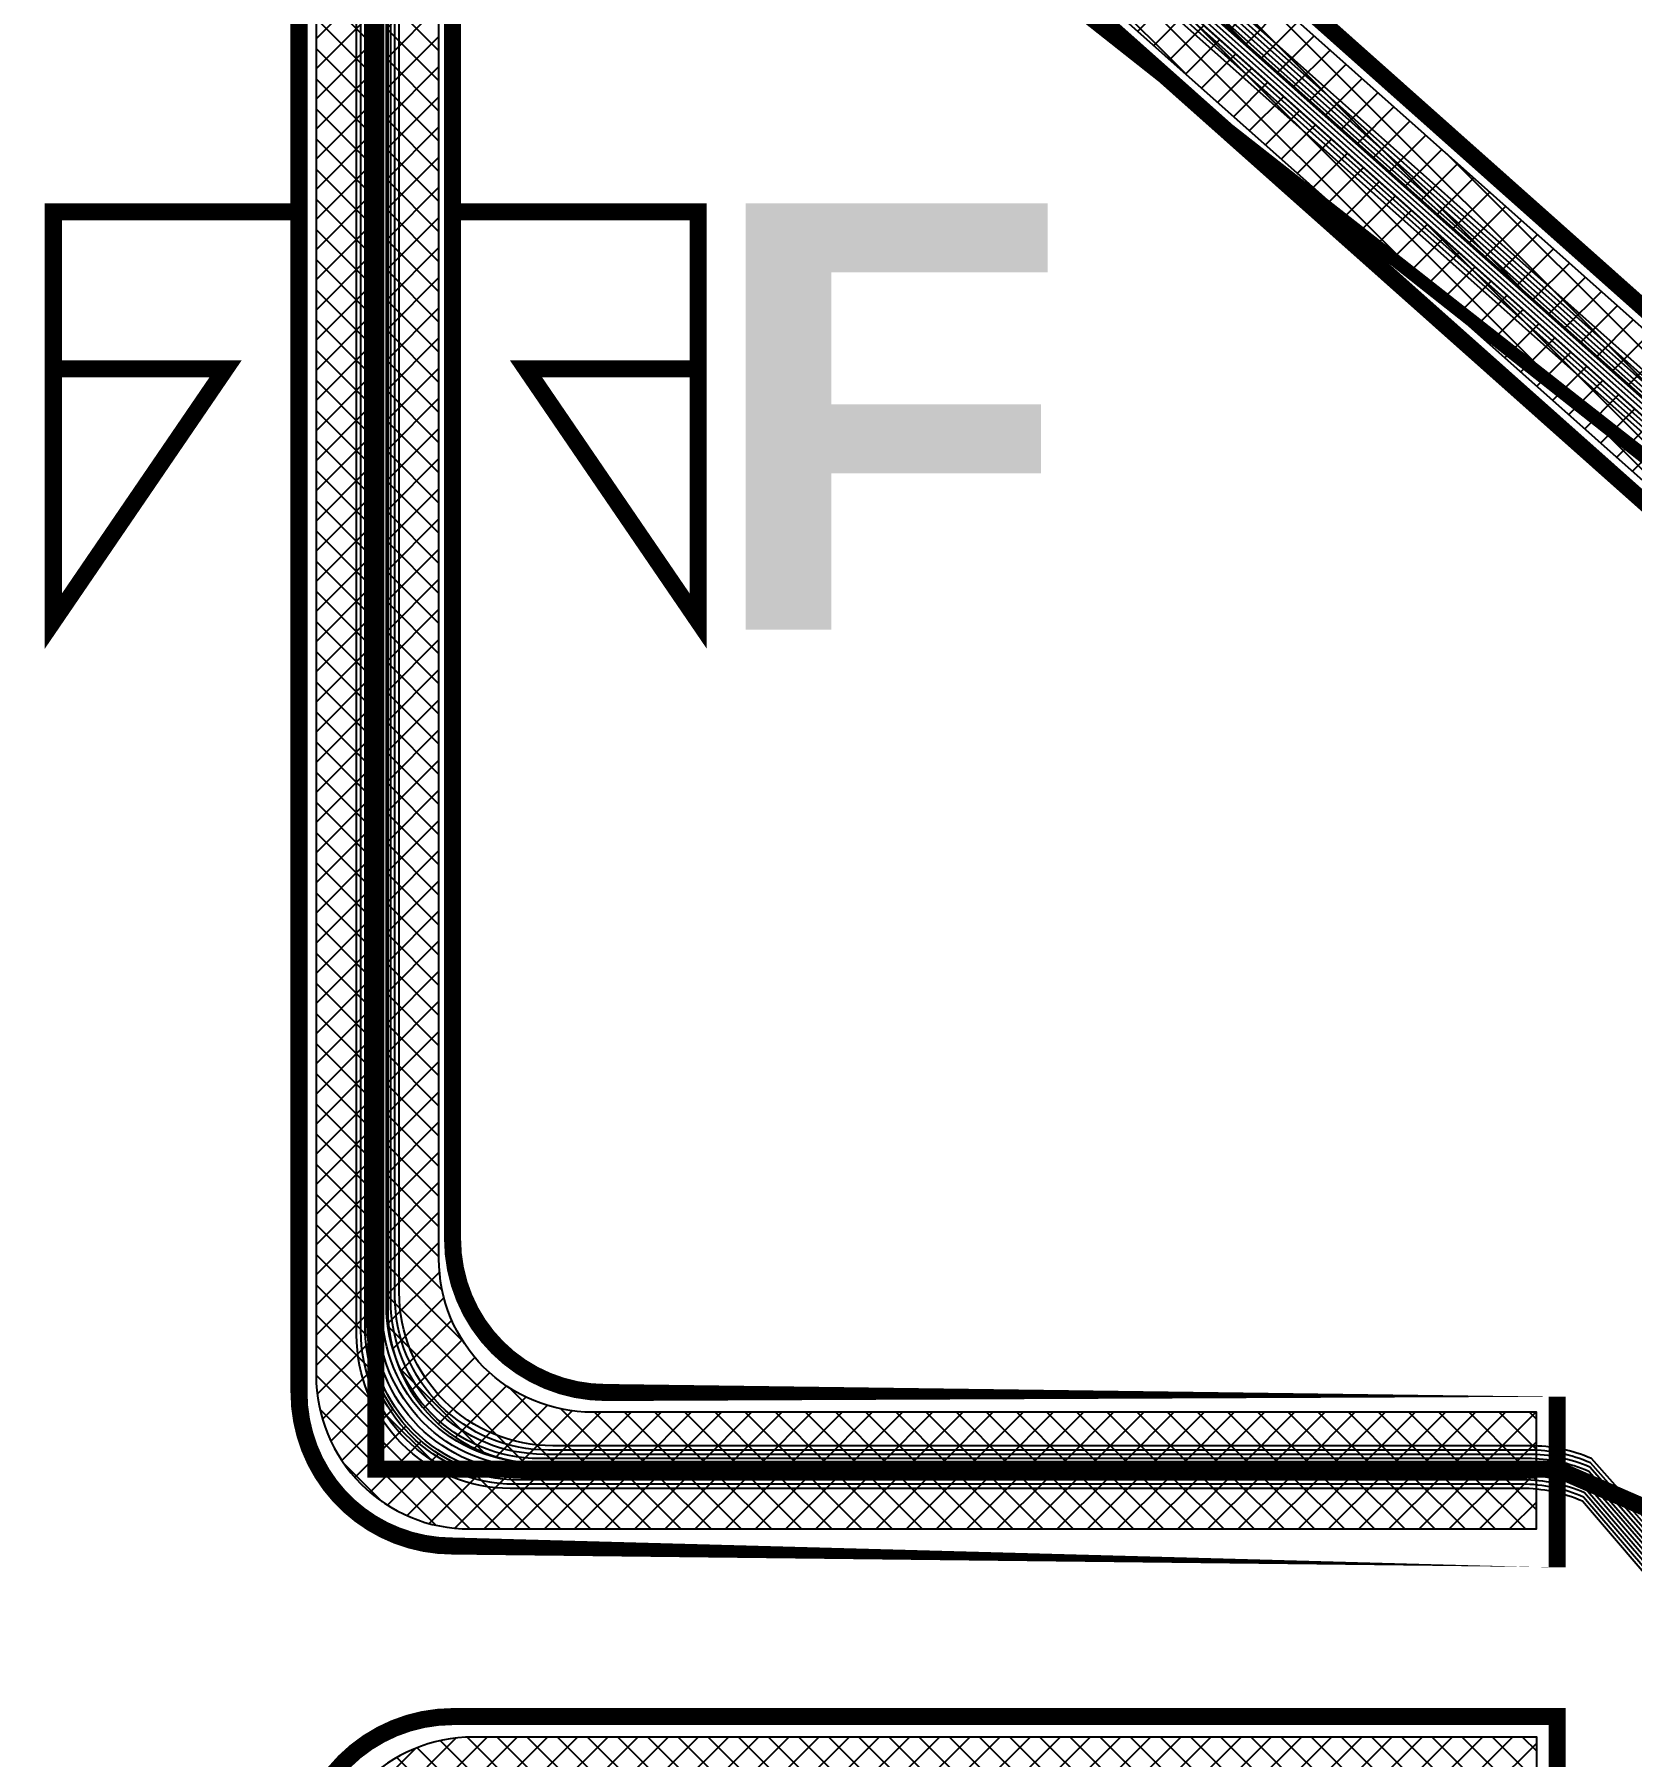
# Model space of a CAD drawing. Header units: metres. Extents: x 531856 to 532245, y 2674174 to 2674494.
# Drawn here: x 532029.48 to 532038.84, y 2674368.89 to 2674378.99 of the extents above; entities that cross this region are included whole.
import ezdxf
from ezdxf.enums import TextEntityAlignment as Align

# ---------------------------------------------------------------- set-up
doc = ezdxf.new("R2010")
doc.units = ezdxf.units.M
for name, color, linetype in [('300mm Hume Pipe', 74, 'Continuous'), ('Excavation', 7, 'Continuous'), ('LT Cable(AG) INV to LT Panel BL-01', 2, 'Continuous'), ('Section Marking BL-01', 2, 'Continuous'), ('Trench (AC)-BL01', 14, 'Continuous')]:
    doc.layers.add(name, color=color, linetype=linetype)
doc.styles.add('BoldTextStyle', font='arialbd.ttf')
pattern_1 = [(45, (-787.2079999998678, 322.5), (-0.08838834764831845, 0.08838834764831845), []), (135, (-787.2079999998678, 322.5), (-0.08838834764831845, -0.08838834764831843), [])]

msp = doc.modelspace()

# ---------------------------------------------------------------- hatches: boundary and pattern name
at = {"layer": '300mm Hume Pipe'}
h = msp.add_hatch(dxfattribs=at)
h.set_pattern_fill('ANSI37', color=74)
h.set_pattern_definition(pattern_1)
edge = h.paths.add_edge_path()
edge.add_line((532031.1272843687, 2674382.829486473), (532031.12728437, 2674371.125132979))
edge.add_arc((532032.02728437, 2674371.125132979), 0.9000000000232831, 180, 270.0000000074112)
edge.add_line((532032.0272843702, 2674370.225132979), (532038.2801698035, 2674370.225132984))
edge.add_line((532038.2801698035, 2674370.225132984), (532038.2801698035, 2674370.525132983))
edge.add_line((532038.2801698035, 2674370.525132983), (532032.3272843702, 2674370.525132979))
edge.add_arc((532032.3272843701, 2674371.425132979), 0.8999999999068677, 180, 270.00000000741124, ccw=False)
edge.add_line((532031.4272843701, 2674371.425132979), (532031.4272843688, 2674382.829486473))
edge.add_line((532031.4272843688, 2674382.829486473), (532031.1272843687, 2674382.829486473))
edge = h.paths.add_edge_path(flags=17)
edge.add_line((532031.5474409291, 2674382.829486473), (532031.5474409291, 2674371.509195847))
edge.add_arc((532032.4474409291, 2674371.509195847), 0.9000000000232831, 180, 270.0000000741123)
edge.add_line((532032.4474409303, 2674370.609195848), (532038.2801698035, 2674370.609195855))
edge.add_line((532038.2801698035, 2674370.609195855), (532038.2801698035, 2674370.909195855))
edge.add_line((532038.2801698035, 2674370.909195855), (532032.7474409305, 2674370.909195847))
edge.add_arc((532032.7474409291, 2674371.809195847), 0.8999999999068677, 180, 270.0000000889347, ccw=False)
edge.add_line((532031.8474409292, 2674371.809195847), (532031.8474409292, 2674382.829486473))
edge.add_line((532031.8474409292, 2674382.829486473), (532031.5474409291, 2674382.829486473))
h = msp.add_hatch(dxfattribs=at)
h.set_pattern_fill('ANSI37', color=74)
h.set_pattern_definition(pattern_1)
edge = h.paths.add_edge_path()
edge.add_line((532041.8302895742, 2674371.798708546), (532042.130289574, 2674371.798708546))
edge.add_line((532042.130289574, 2674371.798708546), (532042.130289574, 2674373.989289007))
edge.add_arc((532041.2302895739, 2674373.989289007), 0.9000000001396984, 0, 48.32874371870346)
edge.add_line((532041.8286597069, 2674374.661563642), (532035.1145955842, 2674380.637537201))
edge.add_arc((532035.7129657172, 2674381.309811835), 0.8999999999295727, 179.9999999703551, 228.3287436989939, ccw=False)
edge.add_line((532034.8129657169, 2674381.309811836), (532034.812965717, 2674382.816203433))
edge.add_line((532034.812965717, 2674382.816203433), (532034.5129657172, 2674382.816203433))
edge.add_line((532034.5129657172, 2674382.816203433), (532034.5129657171, 2674381.175210654))
edge.add_arc((532035.4129657173, 2674381.175210654), 0.9000000001396984, 179.9999999703551, 228.3287436989939)
edge.add_line((532034.8145955843, 2674380.50293602), (532041.5286597072, 2674374.52696246))
edge.add_arc((532040.9302895741, 2674373.854687826), 0.900000000006972, -2.9644922960869735e-08, 48.32874369345791, ccw=False)
edge.add_line((532041.8302895742, 2674373.854687825), (532041.8302895742, 2674371.798708546))
edge = h.paths.add_edge_path()
edge.add_line((532034.4289028457, 2674382.764976613), (532034.4289028456, 2674381.137494115))
edge.add_arc((532035.3289028457, 2674381.137494114), 0.9000000001396984, 179.9999999703551, 228.3287436989939)
edge.add_line((532034.7305327128, 2674380.46521948), (532041.4445968355, 2674374.48924592))
edge.add_arc((532040.8462267026, 2674373.816971286), 0.8999999999295727, -2.9644922960869735e-08, 48.328743698993776, ccw=False)
edge.add_line((532041.7462267027, 2674373.816971286), (532041.7462267027, 2674371.798708546))
edge.add_line((532041.7462267027, 2674371.798708546), (532041.4462267027, 2674371.798708546))
edge.add_line((532041.4462267027, 2674371.798708546), (532041.4462267025, 2674373.707169657))
edge.add_arc((532040.5462267024, 2674373.707169656), 0.9000000001396984, 2.964491826802329e-08, 48.33614241642817)
edge.add_line((532041.1445100185, 2674374.379521554), (532034.4306195297, 2674380.353786938))
edge.add_arc((532035.0289028458, 2674381.026138836), 0.9000000003814849, 180.0000000296449, 228.3361424164282, ccw=False)
edge.add_line((532034.1289028457, 2674381.026138836), (532034.1289028457, 2674382.816203433))
edge.add_line((532034.1289028457, 2674382.816203433), (532034.4289028457, 2674382.816203433))
edge.add_line((532034.4289028457, 2674382.816203433), (532034.4289028457, 2674382.764976613))
h = msp.add_hatch(dxfattribs=at)
h.set_pattern_fill('ANSI37', color=74)
h.set_pattern_definition(pattern_1)
edge = h.paths.add_edge_path(flags=17)
edge.add_line((532031.5072984736, 2674338.310283586), (532031.8072978557, 2674338.310283586))
edge.add_line((532031.8072978557, 2674338.310283586), (532031.8097964799, 2674367.445210169))
edge.add_arc((532032.7097964766, 2674367.445132985), 0.9000000000733288, 90, 179.9950862955009, ccw=False)
edge.add_line((532032.7097964766, 2674368.345132985), (532038.2822826137, 2674368.345132984))
edge.add_line((532038.2822826137, 2674368.345132984), (532038.2822826137, 2674368.645132984))
edge.add_line((532038.2822826137, 2674368.645132984), (532032.4098221948, 2674368.645132985))
edge.add_arc((532032.4098221947, 2674367.745132985), 0.8999999999068677, 89.99999999258877, 179.9950875109419)
edge.add_line((532031.5098221981, 2674367.74521015), (532031.5072984736, 2674338.310283586))
edge = h.paths.add_edge_path()
edge.add_line((532038.2822826138, 2674368.705132984), (532038.2822826138, 2674369.005132983))
edge.add_line((532038.2822826138, 2674369.005132983), (532032.0497816612, 2674369.005132984))
edge.add_arc((532032.0497816609, 2674368.105132984), 0.8999999999068677, 89.99999997776631, 179.9952226621238)
edge.add_line((532031.1497816643, 2674368.105208027), (532031.1472973615, 2674338.310283586))
edge.add_line((532031.1472973615, 2674338.310283586), (532031.4472967435, 2674338.310283586))
edge.add_line((532031.4472967435, 2674338.310283586), (532031.4497566425, 2674367.805208045))
edge.add_arc((532032.3497566391, 2674367.805132985), 0.8999999997772749, 89.99999997776638, 179.995221505972, ccw=False)
edge.add_line((532032.3497566395, 2674368.705132984), (532038.2822826138, 2674368.705132984))

# ---------------------------------------------------------------- linework, layer by layer
at = {"layer": '300mm Hume Pipe', "color": 74}
for points in [[(532031.1272843687, 2674382.829486473), (532031.12728437, 2674371.125132979, 0.414213562368789), (532032.0272843702, 2674370.225132979), (532038.2801698035, 2674370.225132984), (532038.2801698035, 2674370.525132983), (532032.3272843702, 2674370.525132979, -0.4142135623692981), (532031.4272843701, 2674371.425132979), (532031.4272843688, 2674382.829486473)], [(532031.5474409291, 2674382.829486473), (532031.5474409291, 2674371.509195847, 0.4142135627706127), (532032.4474409303, 2674370.609195848), (532038.2801698035, 2674370.609195855), (532038.2801698035, 2674370.909195855), (532032.7474409305, 2674370.909195847, -0.4142135627921673), (532031.8474409292, 2674371.809195847), (532031.8474409292, 2674382.829486473)], [(532034.4289028457, 2674382.764976613), (532034.4289028456, 2674381.137494115, 0.2140562423256003), (532034.7305327128, 2674380.46521948), (532041.4445968355, 2674374.48924592, -0.2140562423092027), (532041.7462267027, 2674373.816971286), (532041.7462267027, 2674371.798708546), (532041.4462267027, 2674371.798708546), (532041.4462267025, 2674373.707169657, 0.2140900045463655), (532041.1445100185, 2674374.379521554), (532034.4306195297, 2674380.353786938, -0.2140900045615197), (532034.1289028457, 2674381.026138836), (532034.1289028457, 2674382.816203433), (532034.4289028457, 2674382.816203433), (532034.4289028457, 2674382.764976613)], [(532041.8302895742, 2674371.798708546), (532042.130289574, 2674371.798708546), (532042.130289574, 2674373.989289007, 0.2140562423100663), (532041.8286597069, 2674374.661563642), (532035.1145955842, 2674380.637537201, -0.2140562423329815), (532034.8129657169, 2674381.309811836), (532034.812965717, 2674382.816203433), (532034.5129657172, 2674382.816203433), (532034.5129657171, 2674381.175210654, 0.2140562423301491), (532034.8145955843, 2674380.50293602), (532041.5286597072, 2674374.52696246, -0.2140562423100663), (532041.8302895742, 2674373.854687825)], [(532038.2822826138, 2674368.705132984), (532038.2822826138, 2674369.005132983), (532032.0497816612, 2674369.005132984, 0.4141891411716305), (532031.1497816643, 2674368.105208027), (532031.1472973615, 2674338.310283586), (532031.4472967435, 2674338.310283586), (532031.4497566425, 2674367.805208045, -0.4141891350907431), (532032.3497566395, 2674368.705132984)]]:
    msp.add_lwpolyline(points, format="xyb", close=True, dxfattribs=at)
at = {"layer": 'Excavation', "color": 3, "const_width": 0.1}
for points in [[(532040.2424020942, 2674369.771768927), (532038.4022826139, 2674370.575132983), (532031.4772843687, 2674370.575132983), (532031.4772843687, 2674382.916203433)], [(532041.8019354835, 2674370.734471424), (532041.8019354835, 2674374.238423511), (532034.4846116264, 2674380.753225982), (532034.4846116265, 2674382.916203433)]]:
    msp.add_lwpolyline(points, dxfattribs=at)
at = {"layer": 'LT Cable(AG) INV to LT Panel BL-01', "color": 2}
for points in [[(532041.2803580412, 2674369.280238401), (532040.1797639326, 2674369.280238401, -0.2151624988949397), (532039.5049640982, 2674369.584717466), (532038.5979728235, 2674370.612452221, 0.1032748659291951), (532038.2378711365, 2674370.687632983), (532032.4897843689, 2674370.687632983, -0.4142135623936106), (532031.5897843688, 2674371.587632983), (532031.5897843688, 2674382.872862782, -0.02139299530927985), (532031.5930765085, 2674382.949771906), (532031.6364922286, 2674383.455969552, 0.02139299530528766), (532031.6397843683, 2674383.532878676), (532031.6397843685, 2674485.592487811, 0.4142135623734262), (532030.7397843684, 2674486.492487811), (531923.5935845181, 2674486.492487811, -0.414213562373095), (531922.693584518, 2674487.39248781), (531922.693584518, 2674487.727769276)], [(532041.2803580412, 2674369.305238401), (532040.1880036539, 2674369.305238401, -0.2147312547795336), (532039.5141866303, 2674369.608605667), (532038.6031922353, 2674370.637452221, 0.1032748659037654), (532038.2430905486, 2674370.712632983), (532032.5147843687, 2674370.712632983, -0.414213562373095), (532031.6147843687, 2674371.612632983), (532031.6147843687, 2674382.871792642, -0.02139299537587195), (532031.6180765084, 2674382.948701766), (532031.6614922286, 2674383.454899412, 0.02139299537685584), (532031.6647843684, 2674383.531808536), (532031.6647843684, 2674485.617487811, 0.414213562373095), (532030.7647843683, 2674486.517487811), (532020.769584518, 2674486.517487811, -0.414213562373095), (532019.869584518, 2674487.417487811), (532019.869584518, 2674487.727769276)], [(532041.2803580412, 2674369.230238401), (532040.1632563844, 2674369.230238401, -0.2160344713296541), (532039.4864754517, 2674369.536969854), (532038.5875339995, 2674370.562452221, 0.1032748659456602), (532038.2274323124, 2674370.637632983), (532032.4397843688, 2674370.637632983, -0.4142135623934891), (532031.5397843687, 2674371.537632983), (532031.5397843687, 2674382.875003061, -0.02139299535886178), (532031.5430765084, 2674382.951912185), (532031.5864922287, 2674383.458109831, 0.02139299535864674), (532031.5897843684, 2674383.535018955), (532031.5897843684, 2674455.542487811, 0.414213562373095), (532030.6897843684, 2674456.442487811), (531923.5935845181, 2674456.442487811, -0.414213562373095), (531922.693584518, 2674457.342487811), (531922.693584518, 2674457.727769276)], [(532041.2803580412, 2674369.255238401), (532040.1715148507, 2674369.255238401, -0.2155968935960983), (532039.4957270557, 2674369.560838825), (532038.5927534115, 2674370.587452221, 0.1032748659374062), (532038.2326517245, 2674370.662632983), (532032.4647843689, 2674370.662632983, -0.4142135623935497), (532031.5647843687, 2674371.562632983), (532031.5647843687, 2674382.873932921, -0.02139299535886178), (532031.5680765085, 2674382.950842045), (532031.6114922287, 2674383.457039692, 0.02139299535864674), (532031.6147843684, 2674383.533948815), (532031.6147843684, 2674455.567487811, 0.414213562373095), (532030.7147843684, 2674456.467487811), (532020.769584518, 2674456.467487811, -0.414213562373095), (532019.869584518, 2674457.367487811), (532019.869584518, 2674457.727769276)], [(532043.2712512617, 2674369.180238401), (532040.1467112066, 2674369.180238401, -0.2169193075640591), (532039.4679283594, 2674369.489261374), (532038.5770951756, 2674370.512452221, 0.1032748659622984), (532038.2169934885, 2674370.587632983), (532032.3897843688, 2674370.587632983, -0.4142135623933694), (532031.4897843687, 2674371.487632983), (532031.4897843687, 2674382.877143339, -0.02139299540844348), (532031.4930765084, 2674382.954052464), (532031.5364922287, 2674383.46025011, 0.02139299541230105), (532031.5397843685, 2674383.537159234), (532031.5397843684, 2674432.992487811, 0.4142135623724179), (532030.6397843683, 2674433.892487811), (531923.5935845181, 2674433.892487811, -0.414213562373095), (531922.693584518, 2674434.792487811), (531922.693584518, 2674435.227769276)], [(532043.2712512617, 2674369.205238401), (532040.1549885105, 2674369.205238401, -0.2164752649546951), (532039.477209236, 2674369.513110666), (532038.5823145874, 2674370.537452221, 0.1032748659539574), (532038.2222129004, 2674370.612632983), (532032.4147843688, 2674370.612632983, -0.414213562393429), (532031.5147843687, 2674371.512632983), (532031.5147843687, 2674382.8760732, -0.02139299535886178), (532031.5180765084, 2674382.952982324), (532031.5614922286, 2674383.45917997, 0.02139299535864674), (532031.5647843684, 2674383.536089094), (532031.5647843684, 2674433.017487811, 0.414213562373095), (532030.6647843684, 2674433.917487811), (532020.769584518, 2674433.917487811, -0.414213562373095), (532019.869584518, 2674434.817487811), (532019.869584518, 2674435.227769276)], [(532043.2712512617, 2674369.130238401), (532040.130128216, 2674369.130238401, -0.2178172749968657), (532039.4493224238, 2674369.441592945), (532038.5666563517, 2674370.462452221, 0.1032748659251984), (532038.2065546648, 2674370.537632983), (532032.3397843689, 2674370.537632983, -0.4142135623932508), (532031.4397843687, 2674371.437632983), (532031.4397843687, 2674382.879283619, -0.02139299535886178), (532031.4430765085, 2674382.956192743), (532031.4864922287, 2674383.462390389, 0.02139299535864674), (532031.4897843684, 2674383.539299513), (532031.4897843684, 2674410.442487811, 0.414213562373095), (532030.5897843684, 2674411.342487811), (531923.5935845181, 2674411.342487811, -0.414213562373095), (531922.693584518, 2674412.242487811), (531922.693584518, 2674412.727769276)], [(532043.2712512617, 2674369.155238401), (532040.138424449, 2674369.155238401, -0.2173666329270636), (532039.4586327714, 2674369.465422095), (532038.5718757636, 2674370.487452221, 0.1032748659169098), (532038.2117740767, 2674370.562632983), (532032.3647843689, 2674370.562632983, -0.4142135623933099), (532031.4647843688, 2674371.462632983), (532031.4647843688, 2674382.87821348, -0.02139299530927985), (532031.4680765085, 2674382.955122604), (532031.5114922286, 2674383.46132025, 0.02139299530452547), (532031.5147843683, 2674383.538229374), (532031.5147843685, 2674410.467487811, 0.4142135623743203), (532030.6147843684, 2674411.367487811), (531988.377584518, 2674411.367487811, -0.414213562373095), (531987.477584518, 2674412.26748781), (531987.477584518, 2674412.727769276)], [(532045.4282512616, 2674369.105238401), (532040.1218224857, 2674369.105238401, -0.2182712683262629), (532039.439997268, 2674369.417774043), (532038.5614369398, 2674370.437452221, 0.1032748659335312), (532038.2013352527, 2674370.512632983), (532032.3147843688, 2674370.512632983, -0.414213562393192), (532031.4147843687, 2674371.412632983), (532031.4147843687, 2674382.880353759, -0.02139299535886178), (532031.4180765084, 2674382.957262882), (532031.4614922287, 2674383.463460529, 0.02139299535864674), (532031.4647843684, 2674383.540369653), (532031.4647843684, 2674387.917487811, 0.414213562373095), (532030.5647843684, 2674388.817487811), (532017.3727843685, 2674388.817487811, 0.414213562373095), (532016.4727843684, 2674387.917487811), (532016.4727843684, 2674382.217487811, -0.414213562373095), (532015.5727843684, 2674381.317487811), (531923.5935845181, 2674381.317487811, -0.414213562373095), (531922.693584518, 2674382.217487811), (531922.693584518, 2674382.727769276)], [(532045.4282512616, 2674369.080238401), (532040.1135072358, 2674369.080238401, -0.218728647877491), (532039.4306572555, 2674369.393965509), (532038.5562175277, 2674370.412452221, 0.1032748659419083), (532038.1961158407, 2674370.487632983), (532032.2897843688, 2674370.487632983, -0.4142135623931337), (532031.3897843687, 2674371.387632983), (532031.3897843687, 2674382.881423898, -0.02139299535886178), (532031.3930765084, 2674382.958333022), (532031.4364922286, 2674383.464530668, 0.02139299535864674), (532031.4397843684, 2674383.541439792), (532031.4397843684, 2674387.892487811, 0.414213562373095), (532030.5397843684, 2674388.792487811), (532017.3977843685, 2674388.792487811, 0.414213562373095), (532016.4977843685, 2674387.892487811), (532016.4977843685, 2674359.692487811, -0.414213562373095), (532015.5977843684, 2674358.792487811), (531988.377584518, 2674358.792487811, -0.414213562373095), (531987.477584518, 2674359.692487811), (531987.477584518, 2674360.227769276)], [(532045.4282512616, 2674369.055238402), (532040.1051824451, 2674369.055238402, -0.2191894490344296), (532039.4213023388, 2674369.370167465), (532038.5509981158, 2674370.387452221, 0.1032748659503297), (532038.1908964288, 2674370.462632983), (532032.2647843688, 2674370.462632983, -0.4142135623930754), (532031.3647843687, 2674371.362632983), (532031.3647843687, 2674382.882494037, -0.02139299540844348), (532031.3680765084, 2674382.959403161), (532031.4114922287, 2674383.465600808, 0.02139299541725513), (532031.4147843685, 2674383.542509932), (532031.4147843684, 2674387.867487811, 0.4142135623665691), (532030.5147843683, 2674388.767487811), (532017.4227843685, 2674388.767487811, 0.414213562373095), (532016.5227843685, 2674387.867487811), (532016.5227843685, 2674359.667487811, -0.414213562373095), (532015.6227843685, 2674358.767487811), (531923.5935845181, 2674358.767487811, -0.414213562373095), (531922.693584518, 2674359.667487811), (531922.693584518, 2674360.227769276)]]:
    msp.add_lwpolyline(points, format="xyb", dxfattribs=at)
at = {"layer": 'LT Cable(AG) INV to LT Panel BL-01', "color": 5}
for points in [[(532046.3122512617, 2674369.92945629), (532042.8269354835, 2674369.92945629, -0.4142135623503636), (532041.9269354835, 2674370.82945629), (532041.9269354835, 2674373.890770753, 0.2140186322185252), (532041.6254023168, 2674374.562959305), (532034.911144793, 2674380.540836239, -0.2140186322327757), (532034.6096116264, 2674381.213024791), (532034.6096116265, 2674382.8569097, -0.0288996156858555), (532034.6156149466, 2674382.960688003), (532034.6712810484, 2674383.440222824, 0.02889961570054691), (532034.6772843685, 2674383.544001128), (532034.6772843684, 2674485.354987811, -0.414213562373427), (532035.5772843685, 2674486.254987811), (532080.3769842181, 2674486.254987811, 0.414213562373095), (532081.2769842182, 2674487.154987811), (532081.2769842182, 2674487.727769276)], [(532046.3122512617, 2674369.95445629), (532042.8519354835, 2674369.95445629, -0.4142135623503636), (532041.9519354835, 2674370.85445629), (532041.9519354835, 2674373.901985358, 0.214018632209244), (532041.6504023168, 2674374.57417391), (532034.936144793, 2674380.552050845, -0.2140186322231835), (532034.6346116264, 2674381.224239396), (532034.6346116265, 2674382.855463511, -0.02889961568572617), (532034.6406149466, 2674382.959241814), (532034.6962810485, 2674383.438776636, 0.02889961570054713), (532034.7022843686, 2674383.542554939), (532034.7022843685, 2674485.329987811, -0.4142135623734271), (532035.6022843685, 2674486.229987811), (532177.5529842181, 2674486.229987811, 0.414213562373095), (532178.4529842181, 2674487.129987811), (532178.4529842181, 2674487.727769276)], [(532046.3122512617, 2674369.879456291), (532042.7769354834, 2674369.879456291, -0.4142135623503636), (532041.8769354834, 2674370.77945629), (532041.8769354834, 2674373.868341543, 0.2140186322185252), (532041.5754023168, 2674374.540530095), (532034.861144793, 2674380.518407029, -0.214018632232603), (532034.5596116263, 2674381.190595581), (532034.5596116264, 2674382.859802077, -0.02889961568610807), (532034.5656149465, 2674382.963580381), (532034.6212810484, 2674383.443115202, 0.02889961570066358), (532034.6272843685, 2674383.546893505), (532034.6272843684, 2674455.404987811, -0.4142135623735637), (532035.5272843684, 2674456.304987811), (532080.3769842181, 2674456.304987811, 0.414213562373095), (532081.2769842182, 2674457.20498781), (532081.2769842182, 2674457.727769276)], [(532046.3122512617, 2674369.90445629), (532042.8019354835, 2674369.90445629, -0.4142135623503636), (532041.9019354834, 2674370.80445629), (532041.9019354834, 2674373.879556148, 0.2140186322185252), (532041.6004023168, 2674374.5517447), (532034.886144793, 2674380.529621634, -0.2140186322326889), (532034.5846116263, 2674381.201810186), (532034.5846116265, 2674382.858355888, -0.02889961568598262), (532034.5906149466, 2674382.962134192), (532034.6462810484, 2674383.441669013, 0.0288996157006638), (532034.6522843685, 2674383.545447316), (532034.6522843684, 2674455.379987811, -0.4142135623735638), (532035.5522843684, 2674456.279987811), (532177.5529842181, 2674456.279987811, 0.414213562373095), (532178.4529842181, 2674457.179987811), (532178.4529842181, 2674457.727769276)], [(532044.3712512616, 2674369.829456291), (532042.7269354835, 2674369.829456291, -0.4142135623503636), (532041.8269354835, 2674370.729456291), (532041.8269354835, 2674373.845912333, 0.2140186322185252), (532041.5254023168, 2674374.518100885), (532034.811144793, 2674380.495977819, -0.2140186322324344), (532034.5096116264, 2674381.168166371), (532034.5096116265, 2674382.862694454, -0.02889961568635341), (532034.5156149466, 2674382.966472758), (532034.5712810485, 2674383.446007579, 0.02889961570026357), (532034.5772843686, 2674383.549785883), (532034.5772843686, 2674432.954987811, -0.414213562373095), (532035.4772843686, 2674433.854987811), (532080.3769842181, 2674433.854987811, 0.414213562373095), (532081.2769842182, 2674434.754987811), (532081.2769842182, 2674435.227769276)], [(532044.3712512616, 2674369.854456291), (532042.7519354835, 2674369.854456291, -0.4142135623503636), (532041.8519354835, 2674370.754456291), (532041.8519354835, 2674373.857126938, 0.2140186322185252), (532041.5504023168, 2674374.52931549), (532034.8361447931, 2674380.507192424, -0.2140186322325182), (532034.5346116264, 2674381.179380976), (532034.5346116265, 2674382.861248265, -0.02889961568623174), (532034.5406149466, 2674382.965026569), (532034.5962810485, 2674383.44456139, 0.02889961570026357), (532034.6022843686, 2674383.548339694), (532034.6022843686, 2674432.929987811, -0.414213562373095), (532035.5022843686, 2674433.829987811), (532177.5529842181, 2674433.829987811, 0.414213562373095), (532178.4529842181, 2674434.729987811), (532178.4529842181, 2674435.227769276)], [(532042.3021633108, 2674369.825203961, -0.3015862789084595), (532041.7519354834, 2674370.654456291), (532041.7519354834, 2674373.812268518, 0.2140186322185252), (532041.4504023168, 2674374.48445707), (532034.736144793, 2674380.462334004, -0.2140186322321887), (532034.4346116263, 2674381.134522555), (532034.4346116264, 2674382.86703302, -0.02889961568670842), (532034.4406149465, 2674382.970811324), (532034.4962810484, 2674383.450346145, 0.02889961570026357), (532034.5022843685, 2674383.554124448), (532034.5022843685, 2674410.529987811, -0.414213562373095), (532035.4022843685, 2674411.429987811), (532047.9849842181, 2674411.429987811, 0.414213562373095), (532048.8849842182, 2674412.32998781), (532048.8849842182, 2674412.727769276)], [(532044.3712512616, 2674369.779456291), (532042.6769354835, 2674369.779456291, -0.4142135623503636), (532041.7769354834, 2674370.679456291), (532041.7769354834, 2674373.823483123, 0.2140186322185252), (532041.4754023168, 2674374.495671675), (532034.761144793, 2674380.473548609, -0.2140186322322695), (532034.4596116263, 2674381.14573716), (532034.4596116265, 2674382.865586831, -0.02889961568659175), (532034.4656149466, 2674382.969365135), (532034.5212810484, 2674383.448899956, 0.02889961570026357), (532034.5272843685, 2674383.55267826), (532034.5272843685, 2674410.504987811, -0.414213562373095), (532035.4272843685, 2674411.404987811), (532112.7689842181, 2674411.404987811, 0.414213562373095), (532113.6689842182, 2674412.304987811), (532113.6689842182, 2674412.727769276)], [(532044.3712512616, 2674369.804456291), (532042.7019354835, 2674369.804456291, -0.4142135623503636), (532041.8019354835, 2674370.704456291), (532041.8019354835, 2674373.834697728, 0.2140186322185252), (532041.5004023168, 2674374.50688628), (532034.786144793, 2674380.484763214, -0.2140186322323515), (532034.4846116264, 2674381.156951766), (532034.4846116265, 2674382.864140643, -0.02889961568647352), (532034.4906149466, 2674382.967918946), (532034.5462810484, 2674383.447453768, 0.02889961570026357), (532034.5522843685, 2674383.551232071), (532034.5522843685, 2674410.479987811, -0.414213562373095), (532035.4522843686, 2674411.379987811), (532177.5529842181, 2674411.379987811, 0.414213562373095), (532178.4529842181, 2674412.279987811), (532178.4529842181, 2674412.727769276)], [(532042.3021633109, 2674369.722426389, -0.3259988777103935), (532041.6769354835, 2674370.579456291), (532041.6769354835, 2674373.778624703, 0.2140186322185252), (532041.3754023168, 2674374.450813254), (532034.661144793, 2674380.428690189, -0.2140186322319514), (532034.3596116264, 2674381.10087874), (532034.3596116265, 2674382.871371586, -0.02889961568704855), (532034.3656149466, 2674382.975149889), (532034.4212810484, 2674383.454684711, 0.02889961570026357), (532034.4272843685, 2674383.558463014), (532034.4272843685, 2674388.104987811, -0.414213562373095), (532035.3272843686, 2674389.004987811), (532083.9612843681, 2674389.004987811, -0.414213562373095), (532084.8612843681, 2674388.104987811), (532084.8612843681, 2674382.404987811, 0.414213562373095), (532085.7612843681, 2674381.504987811), (532177.5529842181, 2674381.504987811, 0.414213562373095), (532178.4529842181, 2674382.404987811), (532178.4529842181, 2674382.727769276)], [(532042.3021633108, 2674369.755847639, -0.3179111484360685), (532041.7019354835, 2674370.604456291), (532041.7019354835, 2674373.789839308, 0.2140186322185252), (532041.4004023168, 2674374.462027859), (532034.686144793, 2674380.439904794, -0.2140186322320295), (532034.3846116264, 2674381.112093345), (532034.3846116265, 2674382.869925397, -0.02889961568693676), (532034.3906149466, 2674382.973703701), (532034.4462810485, 2674383.453238522, 0.02889961570026357), (532034.4522843686, 2674383.557016826), (532034.4522843686, 2674388.079987811, -0.414213562373095), (532035.3522843686, 2674388.979987811), (532083.936284368, 2674388.979987811, -0.414213562373095), (532084.8362843681, 2674388.079987811), (532084.8362843681, 2674359.879987811, 0.414213562373095), (532085.7362843681, 2674358.979987811), (532112.7689842181, 2674358.979987811, 0.414213562373095), (532113.6689842182, 2674359.879987811), (532113.6689842182, 2674360.227769276)], [(532042.3021633108, 2674369.790097586, -0.3097769471170886), (532041.7269354835, 2674370.629456291), (532041.7269354835, 2674373.801053913, 0.2140186322185252), (532041.4254023168, 2674374.473242464), (532034.7111447931, 2674380.451119399, -0.2140186322321086), (532034.4096116264, 2674381.12330795), (532034.4096116265, 2674382.868479209, -0.02889961568682331), (532034.4156149466, 2674382.972257512), (532034.4712810485, 2674383.451792333, 0.02889961570026357), (532034.4772843686, 2674383.555570637), (532034.4772843686, 2674388.054987811, -0.414213562373095), (532035.3772843686, 2674388.954987811), (532083.911284368, 2674388.954987811, -0.414213562373095), (532084.811284368, 2674388.054987811), (532084.811284368, 2674359.854987811, 0.414213562373095), (532085.7112843681, 2674358.954987811), (532177.5529842181, 2674358.954987811, 0.414213562373095), (532178.4529842181, 2674359.854987811), (532178.4529842181, 2674360.227769276)]]:
    msp.add_lwpolyline(points, format="xyb", dxfattribs=at)
at = {"layer": 'Section Marking BL-01', "color": 94, "lineweight": 35, "true_color": 0x00a500, "const_width": 0.1}
for points in [[(532030.9772843687, 2674377.947668208), (532029.5872843687, 2674377.947668208), (532029.5872843687, 2674375.547668208), (532030.5972843687, 2674377.027668208), (532029.5872843687, 2674377.027668208)], [(532031.9772843687, 2674377.947668208), (532033.3672843687, 2674377.947668208), (532033.3672843687, 2674375.547668208), (532032.3572843687, 2674377.027668208), (532033.3672843687, 2674377.027668208)]]:
    msp.add_lwpolyline(points, dxfattribs=at)
at = {"layer": 'Trench (AC)-BL01', "const_width": 0.1}
for points in [[(532031.0272843688, 2674382.916203433), (532031.02728437, 2674371.025132979, 0.414213562368404), (532031.9272843702, 2674370.125132979), (532038.4022826139, 2674370.125132984), (532038.4022826138, 2674371.025132983), (532032.8272843701, 2674371.025132979, -0.4142135623721557), (532031.92728437, 2674371.925132979), (532031.9272843688, 2674382.916203433)], [(532041.203151671, 2674374.206306071), (532034.1833954391, 2674380.452741982, -0.2124726228145605), (532034.0346116265, 2674380.787060406), (532034.0346116265, 2674382.916203433), (532034.9346116266, 2674382.916203433), (532034.9346116267, 2674381.121232381, 0.2124726227902704), (532035.0833954394, 2674380.786913957), (532042.1031516709, 2674374.540478046, -0.212472622813343), (532042.2519354837, 2674374.206159622), (532042.2519354835, 2674371.698708546), (532041.3519354835, 2674371.698708546), (532041.3519354835, 2674373.871987647, 0.2124726228154971)], [(532031.0272843684, 2674338.190283586), (532031.0297916693, 2674368.225208116, -0.4141891120428178), (532031.9297916663, 2674369.125132984), (532038.4022826139, 2674369.125132984), (532038.4022826138, 2674368.225132984), (532032.8297861859, 2674368.225132985, 0.4141884118590964), (532031.9297861891, 2674367.325210268), (532031.9272843684, 2674338.190283586)]]:
    msp.add_lwpolyline(points, format="xyb", close=True, dxfattribs=at)

# ---------------------------------------------------------------- texts
at = {"layer": 'Section Marking BL-01', "color": 94, "true_color": 0x00a500, "style": 'BoldTextStyle'}
msp.add_text('F', height=2.5, dxfattribs=at).set_placement((532034.4772843687, 2674376.747668208), align=Align.MIDDLE_CENTER)

doc.saveas('drawing.dxf')
